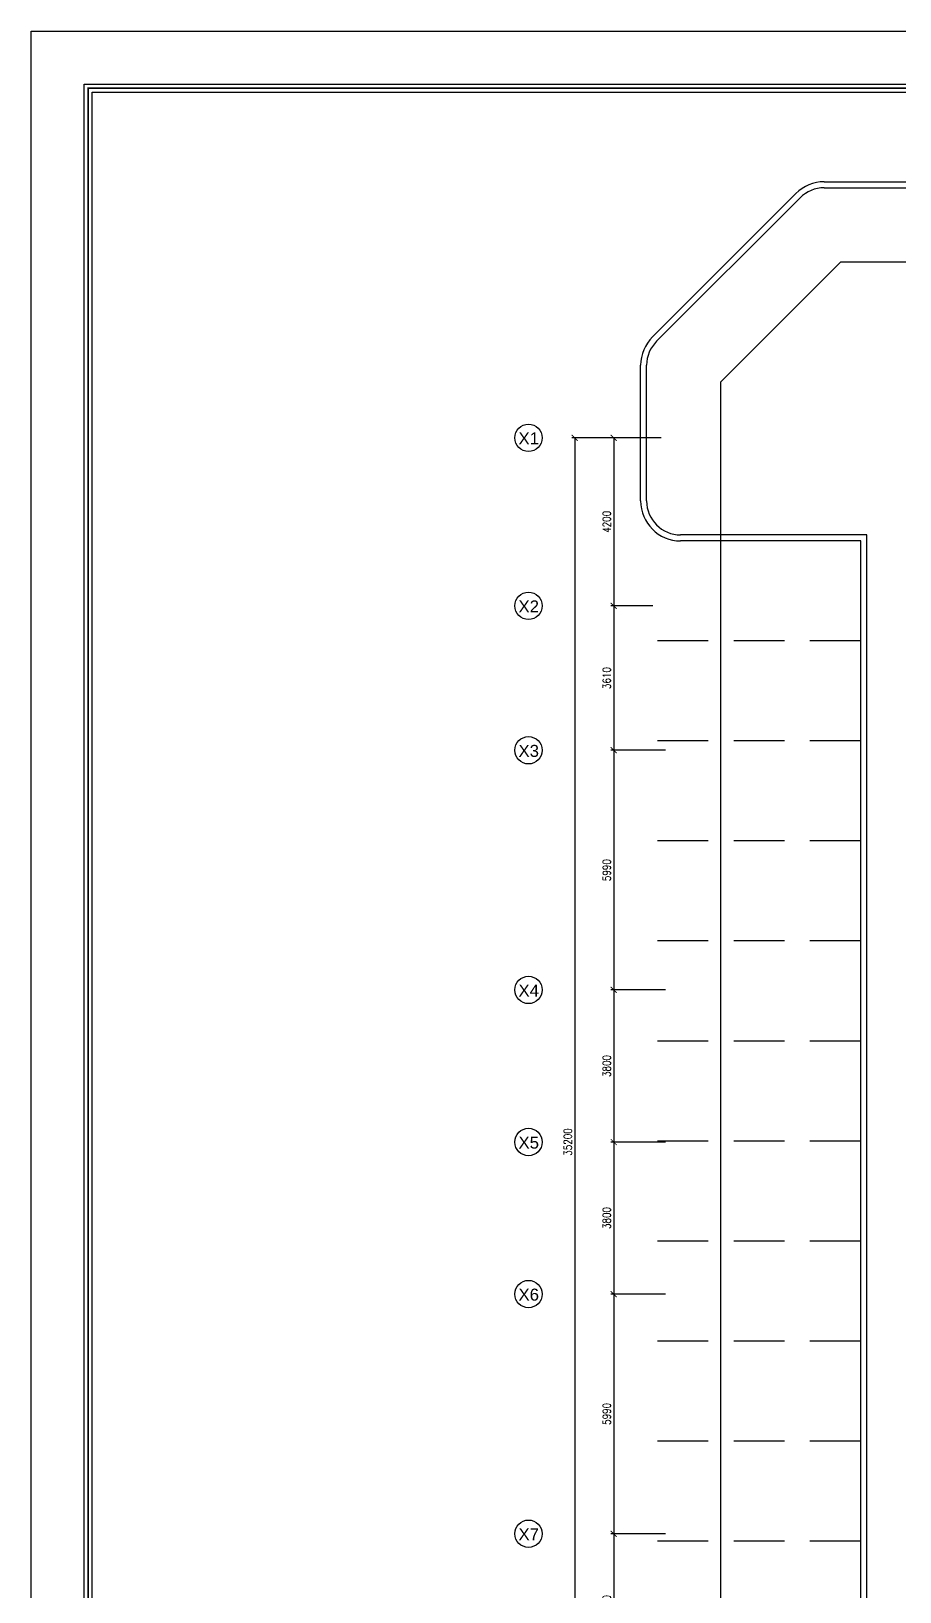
# Model space of a CAD drawing. Header units: millimetres. Extents: x -1288794 to 352264, y -1971533 to -1569871.
# Drawn here: x -2912 to 18783, y -1608874 to -1569871 of the extents above; entities that cross this region are included whole.
import ezdxf
from ezdxf.enums import TextEntityAlignment as Align

# ---------------------------------------------------------------- set-up
doc = ezdxf.new("R2010")
doc.units = ezdxf.units.MM
doc.header["$LTSCALE"] = 500
doc.header["$PDMODE"] = 34
doc.linetypes.add('CENTER', pattern=[50.8, 31.75, -6.35, 6.35, -6.35])
doc.linetypes.add('DASHED', pattern=[19.05, 12.7, -6.35])
for name, color, linetype in [('A-ANNO-DIMS', 1, 'Continuous'), ('A-ANNO-SYMB', 33, 'Continuous'), ('A-ANNO-TEXT', 8, 'Continuous'), ('A-AREA', 8, 'CENTER'), ('L-WALK', 8, 'Continuous'), ('LOGO LINE', 7, 'Continuous'), ('LOGO1LINE', 7, 'Continuous')]:
    doc.layers.add(name, color=color, linetype=linetype)
doc.styles.add('ROMANS', font='romans.shx', dxfattribs={"width": 0.8})
doc.styles.add('SANSSERIF', font='sas_____.pfb')
doc.dimstyles.new('100 of DIM2', dxfattribs={"dimscale": 0, "dimtxt": 200, "dimasz": 150, "dimexe": 75, "dimexo": 200, "dimgap": 75, "dimtad": 1, "dimdec": 0, "dimrnd": 5, "dimzin": 0, "dimdsep": 46, "dimtxsty": 'ROMANS', "dimblk": 'ARCHTICK', "dimcen": 100, "dimclrd": 94, "dimclre": 94, "dimclrt": 2, "dimadec": 0, "dimazin": 0, "dimtfac": 1, "dimtdec": 0, "dimtofl": 0, "dimtmove": 2, "dimatfit": 3, "dimldrblk": 'OPEN90', "dimfxl": 75, "dimtolj": 1, "dimtzin": 0, "dimarcsym": 0})

# ---------------------------------------------------------------- blocks, each defined once
blk = doc.blocks.new('_ArchTick')
at = {"color": 0, "linetype": 'ByBlock', "const_width": 0.15}
blk.add_lwpolyline([(-0.5, -0.5), (0.5, 0.5)], dxfattribs=at)
blk = doc.blocks.new('*D40')
at = {"layer": 'A-ANNO-DIMS', "color": 94, "lineweight": -2, "ltscale": 3, "transparency": 16777216}
for p, q in [((12820, -1580033), (10590, -1580033)), ((10665, -1580033), (10665, -1615233)), ((12820, -1615233), (10590, -1615233))]:
    blk.add_line(p, q, dxfattribs=at)
at = {"layer": 'Defpoints', "color": 0, "ltscale": 3, "transparency": 16777216}
for p in [(13020, -1580033), (10665, -1615233), (13020, -1615233)]:
    blk.add_point(p, dxfattribs=at)
at = {"layer": 'A-ANNO-DIMS', "color": 94, "lineweight": -2, "ltscale": 3, "transparency": 16777216, "xscale": 150, "yscale": 150, "zscale": 150}
for p, rotation in [((10665, -1580033), 90), ((10665, -1615233), 270)]:
    blk.add_blockref('_ArchTick', p, dxfattribs=dict(at, rotation=rotation))
at = {"layer": 'A-ANNO-DIMS', "color": 2, "ltscale": 3, "transparency": 16777216, "insert": (10490, -1597633), "char_height": 200, "attachment_point": 5, "rotation": 90, "style": 'ROMANS'}
blk.add_mtext('\\A1;35200', dxfattribs=at)
blk = doc.blocks.new('_Open90')
at = {"color": 0, "linetype": 'ByBlock', "lineweight": -2}
for p, q in [((0, 0), (-1, 0)), ((-0.5, 0.5), (0, 0)), ((0, 0), (-0.5, -0.5))]:
    blk.add_line(p, q, dxfattribs=at)
blk = doc.blocks.new('*D41')
at = {"layer": 'A-ANNO-DIMS', "color": 94, "lineweight": -2, "ltscale": 3, "transparency": 16777216}
for p, q in [((12615, -1580033), (11562, -1580033)), ((11637, -1580033), (11637, -1584233)), ((12615, -1584233), (11562, -1584233))]:
    blk.add_line(p, q, dxfattribs=at)
at = {"layer": 'Defpoints', "color": 0, "ltscale": 3, "transparency": 16777216}
for p in [(12815, -1580033), (11637, -1584233), (12815, -1584233)]:
    blk.add_point(p, dxfattribs=at)
at = {"layer": 'A-ANNO-DIMS', "color": 94, "lineweight": -2, "ltscale": 3, "transparency": 16777216, "xscale": 150, "yscale": 150, "zscale": 150}
for p, rotation in [((11637, -1580033), 90), ((11637, -1584233), 270)]:
    blk.add_blockref('_ArchTick', p, dxfattribs=dict(at, rotation=rotation))
at = {"layer": 'A-ANNO-DIMS', "color": 2, "ltscale": 3, "transparency": 16777216, "insert": (11462, -1582133), "char_height": 200, "attachment_point": 5, "rotation": 90, "style": 'ROMANS'}
blk.add_mtext('\\A1;4200', dxfattribs=at)
blk = doc.blocks.new('*D42')
at = {"layer": 'A-ANNO-DIMS', "color": 94, "lineweight": -2, "ltscale": 3, "transparency": 16777216}
for p, q in [((12615, -1584233), (11562, -1584233)), ((11637, -1584233), (11637, -1587843)), ((12929, -1587843), (11562, -1587843))]:
    blk.add_line(p, q, dxfattribs=at)
at = {"layer": 'Defpoints', "color": 0, "ltscale": 3, "transparency": 16777216}
for p in [(12815, -1584233), (11637, -1587843), (13129, -1587843)]:
    blk.add_point(p, dxfattribs=at)
at = {"layer": 'A-ANNO-DIMS', "color": 94, "lineweight": -2, "ltscale": 3, "transparency": 16777216, "xscale": 150, "yscale": 150, "zscale": 150}
for p, rotation in [((11637, -1584233), 90), ((11637, -1587843), 270)]:
    blk.add_blockref('_ArchTick', p, dxfattribs=dict(at, rotation=rotation))
at = {"layer": 'A-ANNO-DIMS', "color": 2, "ltscale": 3, "transparency": 16777216, "insert": (11462, -1586038), "char_height": 200, "attachment_point": 5, "rotation": 90, "style": 'ROMANS'}
blk.add_mtext('\\A1;3610', dxfattribs=at)
blk = doc.blocks.new('*D43')
at = {"layer": 'A-ANNO-DIMS', "color": 94, "lineweight": -2, "ltscale": 3, "transparency": 16777216}
for p, q in [((12929, -1587843), (11562, -1587843)), ((11637, -1587843), (11637, -1593833)), ((12929, -1593833), (11562, -1593833))]:
    blk.add_line(p, q, dxfattribs=at)
at = {"layer": 'Defpoints', "color": 0, "ltscale": 3, "transparency": 16777216}
for p in [(13129, -1587843), (11637, -1593833), (13129, -1593833)]:
    blk.add_point(p, dxfattribs=at)
at = {"layer": 'A-ANNO-DIMS', "color": 94, "lineweight": -2, "ltscale": 3, "transparency": 16777216, "xscale": 150, "yscale": 150, "zscale": 150}
for p, rotation in [((11637, -1587843), 90), ((11637, -1593833), 270)]:
    blk.add_blockref('_ArchTick', p, dxfattribs=dict(at, rotation=rotation))
at = {"layer": 'A-ANNO-DIMS', "color": 2, "ltscale": 3, "transparency": 16777216, "insert": (11462, -1590838), "char_height": 200, "attachment_point": 5, "rotation": 90, "style": 'ROMANS'}
blk.add_mtext('\\A1;5990', dxfattribs=at)
blk = doc.blocks.new('*D44')
at = {"layer": 'A-ANNO-DIMS', "color": 94, "lineweight": -2, "ltscale": 3, "transparency": 16777216}
for p, q in [((12929, -1593833), (11562, -1593833)), ((11637, -1593833), (11637, -1597633)), ((12929, -1597633), (11562, -1597633))]:
    blk.add_line(p, q, dxfattribs=at)
at = {"layer": 'Defpoints', "color": 0, "ltscale": 3, "transparency": 16777216}
for p in [(13129, -1593833), (11637, -1597633), (13129, -1597633)]:
    blk.add_point(p, dxfattribs=at)
at = {"layer": 'A-ANNO-DIMS', "color": 94, "lineweight": -2, "ltscale": 3, "transparency": 16777216, "xscale": 150, "yscale": 150, "zscale": 150}
for p, rotation in [((11637, -1593833), 90), ((11637, -1597633), 270)]:
    blk.add_blockref('_ArchTick', p, dxfattribs=dict(at, rotation=rotation))
at = {"layer": 'A-ANNO-DIMS', "color": 2, "ltscale": 3, "transparency": 16777216, "insert": (11462, -1595733), "char_height": 200, "attachment_point": 5, "rotation": 90, "style": 'ROMANS'}
blk.add_mtext('\\A1;3800', dxfattribs=at)
blk = doc.blocks.new('*D45')
at = {"layer": 'A-ANNO-DIMS', "color": 94, "lineweight": -2, "ltscale": 3, "transparency": 16777216}
for p, q in [((12929, -1597633), (11562, -1597633)), ((11637, -1597633), (11637, -1601433)), ((12929, -1601433), (11562, -1601433))]:
    blk.add_line(p, q, dxfattribs=at)
at = {"layer": 'Defpoints', "color": 0, "ltscale": 3, "transparency": 16777216}
for p in [(13129, -1597633), (11637, -1601433), (13129, -1601433)]:
    blk.add_point(p, dxfattribs=at)
at = {"layer": 'A-ANNO-DIMS', "color": 94, "lineweight": -2, "ltscale": 3, "transparency": 16777216, "xscale": 150, "yscale": 150, "zscale": 150}
for p, rotation in [((11637, -1597633), 90), ((11637, -1601433), 270)]:
    blk.add_blockref('_ArchTick', p, dxfattribs=dict(at, rotation=rotation))
at = {"layer": 'A-ANNO-DIMS', "color": 2, "ltscale": 3, "transparency": 16777216, "insert": (11462, -1599533), "char_height": 200, "attachment_point": 5, "rotation": 90, "style": 'ROMANS'}
blk.add_mtext('\\A1;3800', dxfattribs=at)
blk = doc.blocks.new('*D46')
at = {"layer": 'A-ANNO-DIMS', "color": 94, "lineweight": -2, "ltscale": 3, "transparency": 16777216}
for p, q in [((12929, -1601433), (11562, -1601433)), ((11637, -1601433), (11637, -1607423)), ((12929, -1607423), (11562, -1607423))]:
    blk.add_line(p, q, dxfattribs=at)
at = {"layer": 'Defpoints', "color": 0, "ltscale": 3, "transparency": 16777216}
for p in [(13129, -1601433), (11637, -1607423), (13129, -1607423)]:
    blk.add_point(p, dxfattribs=at)
at = {"layer": 'A-ANNO-DIMS', "color": 94, "lineweight": -2, "ltscale": 3, "transparency": 16777216, "xscale": 150, "yscale": 150, "zscale": 150}
for p, rotation in [((11637, -1601433), 90), ((11637, -1607423), 270)]:
    blk.add_blockref('_ArchTick', p, dxfattribs=dict(at, rotation=rotation))
at = {"layer": 'A-ANNO-DIMS', "color": 2, "ltscale": 3, "transparency": 16777216, "insert": (11462, -1604428), "char_height": 200, "attachment_point": 5, "rotation": 90, "style": 'ROMANS'}
blk.add_mtext('\\A1;5990', dxfattribs=at)
blk = doc.blocks.new('*D47')
at = {"layer": 'A-ANNO-DIMS', "color": 94, "lineweight": -2, "ltscale": 3, "transparency": 16777216}
for p, q in [((12929, -1607423), (11562, -1607423)), ((11637, -1607423), (11637, -1611033)), ((12929, -1611033), (11562, -1611033))]:
    blk.add_line(p, q, dxfattribs=at)
at = {"layer": 'Defpoints', "color": 0, "ltscale": 3, "transparency": 16777216}
for p in [(13129, -1607423), (11637, -1611033), (13129, -1611033)]:
    blk.add_point(p, dxfattribs=at)
at = {"layer": 'A-ANNO-DIMS', "color": 94, "lineweight": -2, "ltscale": 3, "transparency": 16777216, "xscale": 150, "yscale": 150, "zscale": 150}
for p, rotation in [((11637, -1607423), 90), ((11637, -1611033), 270)]:
    blk.add_blockref('_ArchTick', p, dxfattribs=dict(at, rotation=rotation))
at = {"layer": 'A-ANNO-DIMS', "color": 2, "ltscale": 3, "transparency": 16777216, "insert": (11462, -1609228), "char_height": 200, "attachment_point": 5, "rotation": 90, "style": 'ROMANS'}
blk.add_mtext('\\A1;3610', dxfattribs=at)

msp = doc.modelspace()

# ---------------------------------------------------------------- linework, layer by layer
at = {"layer": 'A-ANNO-SYMB', "ltscale": 3}
for centre in [(9510.6, -1580032.8), (9510.6, -1584232.8), (9510.6, -1587842.8), (9510.6, -1593832.8), (9510.6, -1597632.8), (9510.6, -1601432.8), (9510.6, -1607422.8)]:
    msp.add_circle(centre, 342.2, dxfattribs=at)
at = {"layer": 'A-AREA', "ltscale": 15}
for p, q in [((14309.9, -1578632.8), (17309.9, -1575632.8)), ((17309.9, -1575632.8), (49409.9, -1575632.8)), ((14309.9, -1618632.8), (14309.9, -1578632.8))]:
    msp.add_line(p, q, dxfattribs=at)
at = {"layer": 'L-WALK', "ltscale": 15}
for p, q in [((16895.7, -1573632.8), (19309.9, -1573632.8)), ((16895.7, -1573782.8), (19309.9, -1573782.8)), ((12602.8, -1577511.5), (16188.6, -1573925.7)), ((12708.9, -1577617.5), (16294.7, -1574031.8)), ((12309.9, -1581608.8), (12309.9, -1578218.6)), ((12459.9, -1581608.8), (12459.9, -1578218.6)), ((17809.9, -1609807.8), (17809.9, -1582608.8)), ((17959.9, -1609957.8), (17959.9, -1582458.8))]:
    msp.add_line(p, q, dxfattribs=at)
at = {"layer": 'L-WALK', "ltscale": 3}
for p, q in [((17959.9, -1582458.8), (13309.9, -1582458.8)), ((17809.9, -1582608.8), (13309.9, -1582608.8))]:
    msp.add_line(p, q, dxfattribs=at)
at = {"layer": 'L-WALK', "linetype": 'DASHED', "ltscale": 0.2}
for p, q in [((17809.9, -1585108.8), (12309.9, -1585108.8)), ((17809.9, -1587608.8), (12309.9, -1587608.8)), ((17809.9, -1590108.8), (12309.9, -1590108.8)), ((17809.9, -1592608.8), (12309.9, -1592608.8)), ((17809.9, -1595108.8), (12309.9, -1595108.8)), ((17809.9, -1597608.8), (12309.9, -1597608.8)), ((17809.9, -1600108.8), (12309.9, -1600108.8)), ((17809.9, -1602608.8), (12309.9, -1602608.8)), ((17809.9, -1605108.8), (12309.9, -1605108.8)), ((17809.9, -1607608.8), (12309.9, -1607608.8))]:
    msp.add_line(p, q, dxfattribs=at)
at = {"layer": 'L-WALK', "ltscale": 15}
for centre, radius, start, end in [((16895.7, -1574632.8), 1000, 90, 135), ((16895.7, -1574632.8), 850, 90, 135), ((13309.9, -1578218.6), 1000, 135, 180), ((13309.9, -1578218.6), 850, 135, 180)]:
    msp.add_arc(centre, radius, start, end, dxfattribs=at)
at = {"layer": 'L-WALK', "ltscale": 3}
for radius in [1000, 850]:
    msp.add_arc((13309.9, -1581608.8), radius, 180, 270, dxfattribs=at)
at = {"layer": 'LOGO LINE'}
msp.add_lwpolyline([(75846.1, -1625558), (-2911.9, -1625558), (-2911.9, -1569870.5), (75846.1, -1569870.5)], close=True, dxfattribs=at)
at = {"layer": 'LOGO1LINE'}
for points in [[(74520.2, -1624232.1), (-1586, -1624232.1), (-1586, -1571196.4), (74520.2, -1571196.4)], [(64211.5, -1624033.3), (-1387.1, -1624033.3), (-1387.1, -1571395.3), (64211.5, -1571395.3)]]:
    msp.add_lwpolyline(points, close=True, dxfattribs=at)
at = {"layer": 'LOGO1LINE', "const_width": 39.8}
msp.add_lwpolyline([(74420.8, -1624132.7), (-1486.6, -1624132.7), (-1486.6, -1571295.9), (74420.8, -1571295.9)], close=True, dxfattribs=at)

# ---------------------------------------------------------------- texts
at = {"layer": 'A-ANNO-TEXT', "style": 'SANSSERIF'}
for s, p in [('X1', (9515.2, -1580197.4)), ('X2', (9515.2, -1584397.4)), ('X3', (9515.2, -1588007.4)), ('X4', (9515.2, -1593997.4)), ('X5', (9515.2, -1597797.4)), ('X6', (9515.2, -1601597.4)), ('X7', (9515.2, -1607587.4))]:
    msp.add_text(s, height=300, dxfattribs=at).set_placement(p, align=Align.CENTER)

# ---------------------------------------------------------------- dimensions: what is measured, and where the dimension line sits
at = {"layer": 'A-ANNO-DIMS', "ltscale": 3}
for base, p1, p2, picture, middle in [((10664.7, -1615232.8), (13019.9, -1580032.8), (13019.9, -1615232.8), '*D40', (10489.7, -1597632.8)), ((11637.2, -1584232.8), (12814.7, -1580032.8), (12814.7, -1584232.8), '*D41', (11462.2, -1582132.8)), ((11637.2, -1587842.8), (12814.7, -1584232.8), (13128.8, -1587842.8), '*D42', (11462.2, -1586037.8)), ((11637.2, -1593832.8), (13128.8, -1587842.8), (13128.8, -1593832.8), '*D43', (11462.2, -1590837.8)), ((11637.2, -1597632.8), (13128.8, -1593832.8), (13128.8, -1597632.8), '*D44', (11462.2, -1595732.8)), ((11637.2, -1601432.8), (13128.8, -1597632.8), (13128.8, -1601432.8), '*D45', (11462.2, -1599532.8)), ((11637.2, -1607422.8), (13128.8, -1601432.8), (13128.8, -1607422.8), '*D46', (11462.2, -1604427.8)), ((11637.2, -1611032.8), (13128.8, -1607422.8), (13128.8, -1611032.8), '*D47', (11462.2, -1609227.8))]:
    dim = msp.add_linear_dim(base=base, p1=p1, p2=p2, angle=90, dimstyle='100 of DIM2', override={"dimscale": 1}, dxfattribs=at)
    dim.commit()
    dim.dimension.update_dxf_attribs({"geometry": picture, "text_midpoint": middle})

doc.saveas('drawing.dxf')
